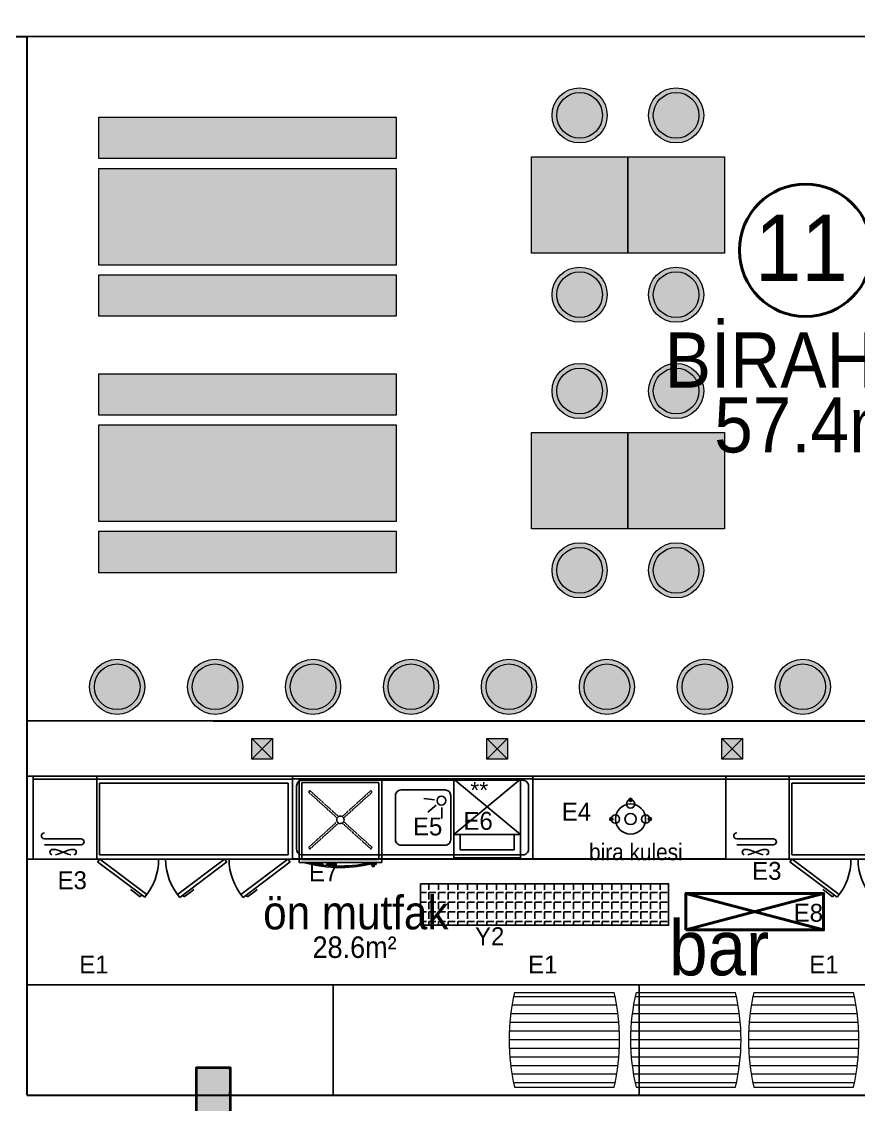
# Model space of a CAD drawing. Header units: millimetres. Extents: x -2729 to 15248, y -12439 to 5292.
# Drawn here: x 5676 to 6283, y -10263 to -9478 of the extents above; entities that cross this region are included whole.
import ezdxf

# ---------------------------------------------------------------- set-up
doc = ezdxf.new("R2010")
doc.units = ezdxf.units.MM
doc.linetypes.add('DASHED', pattern=[0.75, 0.5, -0.25])
for name, color, linetype, lineweight in [('antet_Ном_пера__60', 7, 'Continuous', 35), ('DUVAR', 7, 'Continuous', 30), ('gzm', 250, 'Continuous', 20), ('INTERIOR_WALLS_Ном_пера__60', 7, 'Continuous', 35), ('kolon_Ном_пера__60', 7, 'Continuous', 35), ('tarama', 251, 'Continuous', 20)]:
    doc.layers.add(name, color=color, linetype=linetype, lineweight=lineweight)
doc.layers.add('S2000-002 Çizgi', color=7, linetype='Continuous')
doc.layers.add('tefris', color=39, linetype='Continuous')
doc.styles.get("Standard").update_dxf_attribs({"font": 'arial.ttf'})
doc.styles.add('TAKSİM', font='GOTHIC.TTF', dxfattribs={"height": 20})
doc.styles.add('Мой Ариал', font='arial.ttf', dxfattribs={"width": 0.9})

# ---------------------------------------------------------------- blocks, each defined once
blk = doc.blocks.new('A$C13F55E64')
at = {"layer": 'gzm'}
h = blk.add_hatch(color=7, dxfattribs=at)
h.dxf.hatch_style = 1
h.set_gradient(color1=(255, 255, 255), rotation=60, one_color=1, tint=1, name='CYLINDER')
h.paths.add_polyline_path([(-29.53, 19.29), (-14.53, 19.29), (-14.53, 4.29), (-29.53, 4.29)])
for p, q in [((-14.53, 4.29), (-29.53, 19.29)), ((-29.53, 4.29), (-14.53, 19.29))]:
    blk.add_line(p, q, dxfattribs=at)
blk.add_lwpolyline([(-29.53, 19.29), (-14.53, 19.29), (-14.53, 4.29), (-29.53, 4.29)], close=True, dxfattribs=at)
blk = doc.blocks.new('A$C28BD6210')
for centre, radius in [((15.12, 21.9), 3.03), ((15.12, 24.93), 1.14), ((15.12, 10.95), 10.95), ((1.14, 10.95), 1.14), ((4.17, 10.95), 3.03), ((15.12, 10.95), 4.03), ((26.07, 10.95), 3.03), ((29.1, 10.95), 1.14)]:
    blk.add_circle(centre, radius)
blk = doc.blocks.new('A$C34EC4B2C')
at = {"layer": 'S2000-002 Çizgi'}
for p, q in [((80.83, 87.67), (46.6, 62.05)), ((77.59, 87.3), (71.93, 83.07)), ((78.58, 85.98), (77.59, 87.3)), ((82.37, 85.61), (80.83, 87.67)), ((104.65, 85.77), (106.2, 87.82)), ((106.2, 87.82), (140.31, 62.05)), ((108.44, 86.12), (109.44, 87.44)), ((109.44, 87.44), (115.07, 83.18)), ((150.63, 85.77), (152.18, 87.82)), ((152.18, 87.82), (186.29, 62.05)), ((154.42, 86.12), (155.42, 87.44)), ((155.42, 87.44), (161.05, 83.18)), ((48.14, 60), (82.37, 85.61)), ((71.93, 83.07), (70.49, 81.99)), ((138.76, 60), (104.65, 85.77)), ((115.07, 83.18), (116.52, 82.09)), ((184.74, 60), (150.63, 85.77)), ((161.05, 83.18), (162.5, 82.09)), ((0, 0), (0, 60)), ((0, 60), (188, 60)), ((12, 54.97), (12.17, 55.71)), ((12.17, 54.24), (12, 54.97)), ((12.17, 55.71), (12.66, 56.35)), ((12.66, 56.35), (13.47, 56.8)), ((16.07, 56.8), (17.78, 56.35)), ((17.78, 56.35), (19.64, 55.71)), ((19.64, 55.71), (21.59, 54.97)), ((21.59, 54.97), (19.64, 54.24)), ((23.54, 55.71), (21.59, 54.97)), ((21.59, 54.97), (23.54, 54.24)), ((25.4, 56.35), (23.54, 55.71)), ((27.1, 56.8), (25.4, 56.35)), ((30.52, 56.35), (29.7, 56.8)), ((31.01, 55.71), (30.52, 56.35)), ((31.17, 54.97), (31.01, 55.71)), ((31.01, 54.24), (31.17, 54.97)), ((46.11, 60), (46.11, 0)), ((46.6, 62.05), (48.14, 60)), ((48, 5), (48, 57)), ((48, 57), (185, 57)), ((140.31, 62.05), (138.76, 60)), ((186.29, 62.05), (184.74, 60)), ((185, 57), (185, 5)), ((188, 2), (188, 60)), ((188, 60), (188, 0)), ((8, 49.66), (34.67, 49.66)), ((12.66, 53.6), (12.17, 54.24)), ((13.47, 53.14), (12.66, 53.6)), ((14.62, 52.97), (13.47, 53.14)), ((16.07, 53.14), (14.62, 52.97)), ((17.78, 53.6), (16.07, 53.14)), ((19.64, 54.24), (17.78, 53.6)), ((23.54, 54.24), (25.4, 53.6)), ((25.4, 53.6), (27.1, 53.14)), ((27.1, 53.14), (28.56, 52.97)), ((28.56, 52.97), (29.7, 53.14)), ((29.7, 53.14), (30.52, 53.6)), ((30.52, 53.6), (31.01, 54.24)), ((34.67, 45.32), (8, 45.32)), ((188, 2), (0, 2)), ((185, 5), (48, 5)), ((188, 0), (0, 0))]:
    blk.add_line(p, q, dxfattribs=at)
for centre, radius, start, end in [((48.14, 60), 42.75, 0, 40.24497), ((138.76, 60), 42.75, 139.49079, 180), ((184.74, 60), 42.75, 139.49079, 180), ((34.67, 47.49), 2.17, 270, 90), ((8, 43.15), 2.17, 90, 270)]:
    blk.add_arc(centre, radius, start, end, dxfattribs=at)
blk = doc.blocks.new('A$C3C3A6592')
at = {"layer": 'S2000-002 Çizgi'}
for points in [[(0, 57), (48.31, 16.91)], [(0, 16.91), (48.31, 57)], [(0, 16.91), (48.31, 16.91)]]:
    blk.add_lwpolyline(points, dxfattribs=at)
for points in [[(0, 0), (48.31, 0), (48.31, 57), (0, 57)], [(4.59, 5.64), (43.71, 5.64), (43.71, 16.91), (4.59, 16.91)]]:
    blk.add_lwpolyline(points, close=True, dxfattribs=at)
blk.add_text('**', height=12, dxfattribs=at).set_placement((11.89, 43.01))
blk = doc.blocks.new('A$C723D60DA')
at = {"layer": 'S2000-002 Çizgi'}
for points in [[(0, 3.66), (60, 3.66), (60, 63.66), (0, 63.66)], [(53.17, 2.2), (54.63, 2.2), (54.63, 0.75), (53.17, 0.75)]]:
    blk.add_lwpolyline(points, close=True, dxfattribs=at)
at = {"layer": 'S2000-002 Çizgi', "linetype": 'DASHED', "ltscale": 0.5}
blk.add_lwpolyline([(2, 5.66), (58, 5.66), (58, 61.66), (2, 61.66)], close=True, dxfattribs=at)
for points in [[(6.84, 54.65), (7.88, 55.69)], [(7.88, 55.69), (28.7, 36.87)], [(31.37, 36.94), (52.12, 55.69)], [(52.12, 55.69), (53.16, 54.65)], [(6.84, 54.65), (27.66, 35.82)], [(32.41, 35.9), (53.16, 54.65)], [(27.59, 33.16), (6.84, 14.41)], [(28.63, 32.11), (7.88, 13.37)], [(31.3, 32.19), (52.12, 13.37)], [(32.34, 33.23), (53.16, 14.41)], [(7.88, 13.37), (6.84, 14.41)], [(52.12, 13.37), (53.16, 14.41)]]:
    blk.add_lwpolyline(points, dxfattribs=at)
at = {"layer": 'S2000-002 Çizgi'}
for points in [[(52.21, 3.18), (52.21, 3.66), (55.85, 3.66)], [(55.85, 3.31), (55.85, 2.2), (52.21, 2.2)]]:
    blk.add_lwpolyline(points, dxfattribs=at)
at = {"layer": 'S2000-002 Çizgi', "linetype": 'DASHED', "ltscale": 0.5}
blk.add_circle((30, 34.53), 2.67, dxfattribs=at)
at = {"layer": 'S2000-002 Çizgi'}
for centre, radius, start, end in [((29.9, 100.61), 100.61, 254.49408, 285.50592), ((29.9, 109.49), 108.49, 257.28187, 282.71813)]:
    blk.add_arc(centre, radius, start, end, dxfattribs=at)

msp = doc.modelspace()

# ---------------------------------------------------------------- hatches: boundary and pattern name
h = msp.add_hatch(color=7)
edge = h.paths.add_edge_path()
edge.add_line((4564.714, -9991.174), (4564.714, -10036.575))
edge.add_arc((4572.013, -10036.575), 7.299, 180, 270)
edge.add_line((4572.013, -10043.875), (4597.415, -10043.875))
edge.add_arc((4597.415, -10036.575), 7.299, 270, 360)
edge.add_line((4604.714, -10036.575), (4604.714, -9991.174))
edge.add_arc((4597.415, -9991.174), 7.299, 0, 90)
edge.add_line((4597.415, -9983.875), (4572.013, -9983.875))
edge.add_arc((4572.013, -9991.174), 7.299, 90, 180)
edge = h.paths.add_edge_path()
edge.add_line((4219.707, -9819.348), (4219.707, -9864.749))
edge.add_arc((4227.007, -9864.749), 7.299, 180, 270)
edge.add_line((4227.007, -9872.049), (4252.408, -9872.049))
edge.add_arc((4252.408, -9864.749), 7.299, 270, 360)
edge.add_line((4259.707, -9864.749), (4259.707, -9819.348))
edge.add_arc((4252.408, -9819.348), 7.299, 0, 90)
edge.add_line((4252.408, -9812.049), (4227.007, -9812.049))
edge.add_arc((4227.007, -9819.348), 7.299, 90, 180)
edge = h.paths.add_edge_path()
edge.add_line((4966.713, -10127.122), (4966.713, -10172.524))
edge.add_arc((4974.012, -10172.524), 7.299, 180, 270)
edge.add_line((4974.012, -10179.823), (4999.414, -10179.823))
edge.add_arc((4999.414, -10172.524), 7.299, 270, 360)
edge.add_line((5006.713, -10172.524), (5006.713, -10127.122))
edge.add_arc((4999.414, -10127.122), 7.299, 0, 90)
edge.add_line((4999.414, -10119.823), (4974.012, -10119.823))
edge.add_arc((4974.012, -10127.122), 7.299, 90, 180)
edge = h.paths.add_edge_path()
edge.add_line((5362.713, -10202.122), (5362.713, -10247.524))
edge.add_arc((5370.012, -10247.524), 7.299, 180, 270)
edge.add_line((5370.012, -10254.823), (5395.413, -10254.823))
edge.add_arc((5395.413, -10247.524), 7.299, 270, 360)
edge.add_line((5402.713, -10247.524), (5402.713, -10202.122))
edge.add_arc((5395.413, -10202.122), 7.299, 0, 90)
edge.add_line((5395.413, -10194.823), (5370.012, -10194.823))
edge.add_arc((5370.012, -10202.122), 7.299, 90, 180)
h.paths.add_polyline_path([(5802.715, -10336.866), (5827.714, -10336.866), (5827.714, -10236.867), (5802.715, -10236.867)])
h.paths.add_polyline_path([(5802.715, -10336.866), (5802.715, -10236.867)])
h.paths.add_polyline_path([(8647.798, -8746.869), (8647.798, -8686.869), (8587.798, -8686.869), (8587.798, -8746.869)])
h.paths.add_polyline_path([(9177.136, -8893.807), (9205.304, -8840.83), (9152.327, -8812.662), (9124.159, -8865.639)])
h.paths.add_polyline_path([(9691.026, -9511.322), (9747.203, -9490.249), (9726.13, -9434.072), (9669.953, -9455.145)])
h.paths.add_polyline_path([(9752.796, -10086.867), (9812.796, -10086.867), (9812.796, -10026.867), (9752.796, -10026.867)])
h.paths.add_polyline_path([(9752.796, -10686.866), (9812.796, -10686.866), (9812.796, -10626.866), (9752.796, -10626.866)])
h = msp.add_hatch()
h.set_pattern_fill('ANGLE', color=256, angle=270)
h.set_pattern_definition([(270, (516.312, -7804.7725), (6.985, 1e-14), [5.08, -1.905]), (360, (516.312, -7804.7725), (-1e-14, 6.985), [5.08, -1.905])])
h.paths.add_polyline_path([(6145.457, -10133.455), (6145.457, -10103.455), (5965.457, -10103.455), (5965.457, -10133.455)])
at = {"layer": 'gzm'}
h = msp.add_hatch(color=250, dxfattribs=at)
h.dxf.hatch_style = 1
h.set_gradient(color1=(18, 18, 17), rotation=60, one_color=1, tint=1, name='CYLINDER')
edge = h.paths.add_edge_path(flags=17)
edge.add_arc((6080.884, -9546.419), 16.566, 0, 360)
edge = h.paths.add_edge_path()
edge.add_arc((6080.884, -9546.419), 20, 0, 360)
h = msp.add_hatch(color=250, dxfattribs=at)
h.dxf.hatch_style = 1
h.set_gradient(color1=(18, 18, 17), rotation=60, one_color=1, tint=1, name='CYLINDER')
edge = h.paths.add_edge_path(flags=17)
edge.add_arc((6150.884, -9546.419), 16.566, 0, 360)
edge = h.paths.add_edge_path()
edge.add_arc((6150.884, -9546.419), 20, 0, 360)
h = msp.add_hatch(color=250, dxfattribs=at)
h.dxf.hatch_style = 1
h.set_gradient(color1=(18, 18, 17), color2=(102, 102, 96), one_color=1, tint=0.39, name='SPHERICAL')
edge = h.paths.add_edge_path()
edge.add_arc((6080.884, -9546.419), 16.566, 0, 360)
h = msp.add_hatch(color=250, dxfattribs=at)
h.dxf.hatch_style = 1
h.set_gradient(color1=(18, 18, 17), color2=(102, 102, 96), one_color=1, tint=0.39, name='SPHERICAL')
edge = h.paths.add_edge_path()
edge.add_arc((6150.884, -9546.419), 16.566, 0, 360)
h = msp.add_hatch(color=250, dxfattribs=at)
h.dxf.hatch_style = 1
h.set_gradient(color1=(18, 18, 17), rotation=60, one_color=1, tint=1, name='CYLINDER')
edge = h.paths.add_edge_path(flags=17)
edge.add_arc((6080.884, -9676.419), 16.566, 0, 360)
edge = h.paths.add_edge_path()
edge.add_arc((6080.884, -9676.419), 20, 0, 360)
h = msp.add_hatch(color=250, dxfattribs=at)
h.dxf.hatch_style = 1
h.set_gradient(color1=(18, 18, 17), color2=(102, 102, 96), one_color=1, tint=0.39, name='SPHERICAL')
edge = h.paths.add_edge_path()
edge.add_arc((6080.884, -9676.419), 16.566, 0, 360)
h = msp.add_hatch(color=250, dxfattribs=at)
h.dxf.hatch_style = 1
h.set_gradient(color1=(18, 18, 17), rotation=60, one_color=1, tint=1, name='CYLINDER')
edge = h.paths.add_edge_path(flags=17)
edge.add_arc((6150.884, -9676.419), 16.566, 0, 360)
edge = h.paths.add_edge_path()
edge.add_arc((6150.884, -9676.419), 20, 0, 360)
h = msp.add_hatch(color=250, dxfattribs=at)
h.dxf.hatch_style = 1
h.set_gradient(color1=(18, 18, 17), color2=(102, 102, 96), one_color=1, tint=0.39, name='SPHERICAL')
edge = h.paths.add_edge_path()
edge.add_arc((6150.884, -9676.419), 16.566, 0, 360)
h = msp.add_hatch(color=250, dxfattribs=at)
h.dxf.hatch_style = 1
h.set_gradient(color1=(18, 18, 17), rotation=60, one_color=1, tint=1, name='CYLINDER')
edge = h.paths.add_edge_path(flags=17)
edge.add_arc((6080.884, -9746.219), 16.566, 0, 360)
edge = h.paths.add_edge_path()
edge.add_arc((6080.884, -9746.219), 20, 0, 360)
h = msp.add_hatch(color=250, dxfattribs=at)
h.dxf.hatch_style = 1
h.set_gradient(color1=(18, 18, 17), color2=(102, 102, 96), one_color=1, tint=0.39, name='SPHERICAL')
edge = h.paths.add_edge_path()
edge.add_arc((6080.884, -9746.219), 16.566, 0, 360)
h = msp.add_hatch(color=250, dxfattribs=at)
h.dxf.hatch_style = 1
h.set_gradient(color1=(18, 18, 17), rotation=60, one_color=1, tint=1, name='CYLINDER')
edge = h.paths.add_edge_path(flags=17)
edge.add_arc((6150.884, -9746.219), 16.566, 0, 360)
edge = h.paths.add_edge_path()
edge.add_arc((6150.884, -9746.219), 20, 0, 360)
h = msp.add_hatch(color=250, dxfattribs=at)
h.dxf.hatch_style = 1
h.set_gradient(color1=(18, 18, 17), color2=(102, 102, 96), one_color=1, tint=0.39, name='SPHERICAL')
edge = h.paths.add_edge_path()
edge.add_arc((6150.884, -9746.219), 16.566, 0, 360)
h = msp.add_hatch(color=250, dxfattribs=at)
h.dxf.hatch_style = 1
h.set_gradient(color1=(18, 18, 17), rotation=60, one_color=1, tint=1, name='CYLINDER')
edge = h.paths.add_edge_path(flags=17)
edge.add_arc((6080.884, -9876.219), 16.566, 0, 360)
edge = h.paths.add_edge_path()
edge.add_arc((6080.884, -9876.219), 20, 0, 360)
h = msp.add_hatch(color=250, dxfattribs=at)
h.dxf.hatch_style = 1
h.set_gradient(color1=(18, 18, 17), rotation=60, one_color=1, tint=1, name='CYLINDER')
edge = h.paths.add_edge_path(flags=17)
edge.add_arc((6150.884, -9876.219), 16.566, 0, 360)
edge = h.paths.add_edge_path()
edge.add_arc((6150.884, -9876.219), 20, 0, 360)
h = msp.add_hatch(color=250, dxfattribs=at)
h.dxf.hatch_style = 1
h.set_gradient(color1=(18, 18, 17), color2=(102, 102, 96), one_color=1, tint=0.39, name='SPHERICAL')
edge = h.paths.add_edge_path()
edge.add_arc((6080.884, -9876.219), 16.566, 0, 360)
h = msp.add_hatch(color=250, dxfattribs=at)
h.dxf.hatch_style = 1
h.set_gradient(color1=(18, 18, 17), color2=(102, 102, 96), one_color=1, tint=0.39, name='SPHERICAL')
edge = h.paths.add_edge_path()
edge.add_arc((6150.884, -9876.219), 16.566, 0, 360)
h = msp.add_hatch(color=250, dxfattribs=at)
h.dxf.hatch_style = 1
h.set_gradient(color1=(18, 18, 17), rotation=60, one_color=1, tint=1, name='CYLINDER')
edge = h.paths.add_edge_path(flags=17)
edge.add_arc((5745.388, -9960.645), 16.566, 0, 360)
edge = h.paths.add_edge_path()
edge.add_arc((5745.388, -9960.645), 20, 0, 360)
h = msp.add_hatch(color=250, dxfattribs=at)
h.dxf.hatch_style = 1
h.set_gradient(color1=(18, 18, 17), color2=(102, 102, 96), one_color=1, tint=0.39, name='SPHERICAL')
edge = h.paths.add_edge_path()
edge.add_arc((5745.388, -9960.645), 16.566, 0, 360)
h = msp.add_hatch(color=250, dxfattribs=at)
h.dxf.hatch_style = 1
h.set_gradient(color1=(18, 18, 17), rotation=60, one_color=1, tint=1, name='CYLINDER')
edge = h.paths.add_edge_path(flags=17)
edge.add_arc((5816.445, -9960.645), 16.566, 0, 360)
edge = h.paths.add_edge_path()
edge.add_arc((5816.445, -9960.645), 20, 0, 360)
h = msp.add_hatch(color=250, dxfattribs=at)
h.dxf.hatch_style = 1
h.set_gradient(color1=(18, 18, 17), color2=(102, 102, 96), one_color=1, tint=0.39, name='SPHERICAL')
edge = h.paths.add_edge_path()
edge.add_arc((5816.445, -9960.645), 16.566, 0, 360)
h = msp.add_hatch(color=250, dxfattribs=at)
h.dxf.hatch_style = 1
h.set_gradient(color1=(18, 18, 17), rotation=60, one_color=1, tint=1, name='CYLINDER')
edge = h.paths.add_edge_path(flags=17)
edge.add_arc((5887.503, -9960.645), 16.566, 0, 360)
edge = h.paths.add_edge_path()
edge.add_arc((5887.503, -9960.645), 20, 0, 360)
h = msp.add_hatch(color=250, dxfattribs=at)
h.dxf.hatch_style = 1
h.set_gradient(color1=(18, 18, 17), color2=(102, 102, 96), one_color=1, tint=0.39, name='SPHERICAL')
edge = h.paths.add_edge_path()
edge.add_arc((5887.503, -9960.645), 16.566, 0, 360)
h = msp.add_hatch(color=250, dxfattribs=at)
h.dxf.hatch_style = 1
h.set_gradient(color1=(18, 18, 17), rotation=60, one_color=1, tint=1, name='CYLINDER')
edge = h.paths.add_edge_path(flags=17)
edge.add_arc((5958.561, -9960.645), 16.566, 0, 360)
edge = h.paths.add_edge_path()
edge.add_arc((5958.561, -9960.645), 20, 0, 360)
h = msp.add_hatch(color=250, dxfattribs=at)
h.dxf.hatch_style = 1
h.set_gradient(color1=(18, 18, 17), color2=(102, 102, 96), one_color=1, tint=0.39, name='SPHERICAL')
edge = h.paths.add_edge_path()
edge.add_arc((5958.561, -9960.645), 16.566, 0, 360)
h = msp.add_hatch(color=250, dxfattribs=at)
h.dxf.hatch_style = 1
h.set_gradient(color1=(18, 18, 17), rotation=60, one_color=1, tint=1, name='CYLINDER')
edge = h.paths.add_edge_path(flags=17)
edge.add_arc((6029.618, -9960.645), 16.566, 0, 360)
edge = h.paths.add_edge_path()
edge.add_arc((6029.618, -9960.645), 20, 0, 360)
h = msp.add_hatch(color=250, dxfattribs=at)
h.dxf.hatch_style = 1
h.set_gradient(color1=(18, 18, 17), color2=(102, 102, 96), one_color=1, tint=0.39, name='SPHERICAL')
edge = h.paths.add_edge_path()
edge.add_arc((6029.618, -9960.645), 16.566, 0, 360)
h = msp.add_hatch(color=250, dxfattribs=at)
h.dxf.hatch_style = 1
h.set_gradient(color1=(18, 18, 17), rotation=60, one_color=1, tint=1, name='CYLINDER')
edge = h.paths.add_edge_path(flags=17)
edge.add_arc((6100.676, -9960.645), 16.566, 0, 360)
edge = h.paths.add_edge_path()
edge.add_arc((6100.676, -9960.645), 20, 0, 360)
h = msp.add_hatch(color=250, dxfattribs=at)
h.dxf.hatch_style = 1
h.set_gradient(color1=(18, 18, 17), color2=(102, 102, 96), one_color=1, tint=0.39, name='SPHERICAL')
edge = h.paths.add_edge_path()
edge.add_arc((6100.676, -9960.645), 16.566, 0, 360)
h = msp.add_hatch(color=250, dxfattribs=at)
h.dxf.hatch_style = 1
h.set_gradient(color1=(18, 18, 17), rotation=60, one_color=1, tint=1, name='CYLINDER')
edge = h.paths.add_edge_path(flags=17)
edge.add_arc((6171.734, -9960.645), 16.566, 0, 360)
edge = h.paths.add_edge_path()
edge.add_arc((6171.734, -9960.645), 20, 0, 360)
h = msp.add_hatch(color=250, dxfattribs=at)
h.dxf.hatch_style = 1
h.set_gradient(color1=(18, 18, 17), color2=(102, 102, 96), one_color=1, tint=0.39, name='SPHERICAL')
edge = h.paths.add_edge_path()
edge.add_arc((6171.734, -9960.645), 16.566, 0, 360)
h = msp.add_hatch(color=250, dxfattribs=at)
h.dxf.hatch_style = 1
h.set_gradient(color1=(18, 18, 17), rotation=60, one_color=1, tint=1, name='CYLINDER')
edge = h.paths.add_edge_path(flags=17)
edge.add_arc((6242.791, -9960.645), 16.566, 0, 360)
edge = h.paths.add_edge_path()
edge.add_arc((6242.791, -9960.645), 20, 0, 360)
h = msp.add_hatch(color=250, dxfattribs=at)
h.dxf.hatch_style = 1
h.set_gradient(color1=(18, 18, 17), color2=(102, 102, 96), one_color=1, tint=0.39, name='SPHERICAL')
edge = h.paths.add_edge_path()
edge.add_arc((6242.791, -9960.645), 16.566, 0, 360)
at = {"layer": 'INTERIOR_WALLS_Ном_пера__60', "linetype": 'Continuous'}
h = msp.add_hatch(dxfattribs=at)
h.set_pattern_fill('КИРПИЧ_ОБЫКНОВЕННЫЙ_0002', color=256, scale=0.1, style=0, pattern_type=2)
h.set_pattern_definition([(45, (-3877.731, 44993), (-9.1923748, 9.1923748), [])])
h.paths.add_polyline_path([(5826.994, -10228.718), (5826.994, -10273.717), (5827.081, -10273.717), (5827.081, -10228.718)], flags=0)
at = {"layer": 'tefris'}
h = msp.add_hatch(color=33, dxfattribs=at)
h.set_gradient(color1=(172, 159, 128), one_color=1, tint=1, name='CYLINDER')
h.paths.add_polyline_path([(5947.74, -9577.79), (5732.119, -9577.79), (5732.119, -9547.79), (5947.74, -9547.79)])
h.paths.add_polyline_path([(5947.74, -9654.9), (5732.119, -9654.9), (5732.119, -9584.9), (5947.74, -9584.9)])
h.paths.add_polyline_path([(5947.74, -9692.01), (5732.119, -9692.01), (5732.119, -9662.01), (5947.74, -9662.01)])
h = msp.add_hatch(color=33, dxfattribs=at)
h.set_gradient(color1=(172, 159, 128), one_color=1, tint=1, name='SPHERICAL')
h.paths.add_polyline_path([(6045.884, -9646.419), (6045.884, -9576.419), (6115.884, -9576.419), (6115.884, -9646.419)])
h = msp.add_hatch(color=33, dxfattribs=at)
h.set_gradient(color1=(172, 159, 128), one_color=1, tint=1, name='SPHERICAL')
h.paths.add_polyline_path([(6115.884, -9646.419), (6115.884, -9576.419), (6185.884, -9576.419), (6185.884, -9646.419)])
h = msp.add_hatch(color=33, dxfattribs=at)
h.set_gradient(color1=(172, 159, 128), one_color=1, tint=1, name='CYLINDER')
h.paths.add_polyline_path([(5947.74, -9763.703), (5732.119, -9763.703), (5732.119, -9733.703), (5947.74, -9733.703)])
h.paths.add_polyline_path([(5947.74, -9840.813), (5732.119, -9840.813), (5732.119, -9770.813), (5947.74, -9770.813)])
h.paths.add_polyline_path([(5947.74, -9877.923), (5732.119, -9877.923), (5732.119, -9847.923), (5947.74, -9847.923)])
h = msp.add_hatch(color=33, dxfattribs=at)
h.set_gradient(color1=(172, 159, 128), one_color=1, tint=1, name='SPHERICAL')
h.paths.add_polyline_path([(6045.884, -9846.219), (6045.884, -9776.219), (6115.884, -9776.219), (6115.884, -9846.219)])
h = msp.add_hatch(color=33, dxfattribs=at)
h.set_gradient(color1=(172, 159, 128), one_color=1, tint=1, name='SPHERICAL')
h.paths.add_polyline_path([(6115.884, -9846.219), (6115.884, -9776.219), (6185.884, -9776.219), (6185.884, -9846.219)])

# ---------------------------------------------------------------- linework, layer by layer
msp.add_line((6833.402, -9489.324), (5680.093, -9489.324))
at = {"color": 4, "lineweight": 40, "ltscale": 0.005}
for p, q in [((6257.824, -10136.915), (6158.028, -10110.383)), ((6158.028, -10136.915), (6257.824, -10110.383))]:
    msp.add_line(p, q, dxfattribs=at)
for points in [[(6702.855, -10025.553), (5680.15, -10025.553), (5680.15, -9985.21), (6702.856, -9985.21)], [(5815.148, -9985.532), (6702.856, -9985.532)], [(5815.148, -9985.532), (6702.856, -9985.532)]]:
    msp.add_lwpolyline(points)
for points in [[(5680.15, -10025.553), (6702.856, -10025.553), (6702.856, -10085.611), (5680.15, -10085.611)], [(5872.551, -10085.553), (5680.15, -10085.553), (5680.15, -10025.553), (5872.551, -10025.553)], [(6046.856, -10025.553), (6186.856, -10025.553), (6186.856, -10085.446), (6046.856, -10085.446)], [(6046.856, -10025.553), (6186.856, -10025.553), (6186.856, -10027.553), (6046.856, -10027.553)], [(6046.856, -10025.553), (6186.856, -10025.553), (6186.856, -10085.446), (6046.856, -10085.446)], [(6046.856, -10025.553), (6186.856, -10025.553), (6186.856, -10027.553), (6046.856, -10027.553)], [(5965.457, -10103.455), (5965.457, -10133.455), (6145.457, -10133.455), (6145.457, -10103.455)], [(5680.065, -10256.661), (5902.065, -10256.661), (5902.065, -10176.661), (5680.065, -10176.661)], [(5902.065, -10256.661), (6124.065, -10256.661), (6124.065, -10176.661), (5902.065, -10176.661)], [(6124.065, -10256.661), (6346.065, -10256.661), (6346.065, -10176.661), (6124.065, -10176.661)]]:
    msp.add_lwpolyline(points, close=True)
msp.add_lwpolyline([(6158.028, -10136.915), (6158.028, -10110.383), (6257.824, -10110.383), (6257.824, -10136.915)], close=True, dxfattribs=at)
at = {"color": 1, "lineweight": 40, "ltscale": 0.005}
msp.add_circle((6244.778, -9644.248), 48, dxfattribs=at)
at = {"layer": 'DUVAR', "linetype": 'Continuous'}
for p, q in [((5672.093, -9489.324), (5680.093, -9489.324)), ((5680.065, -10256.661), (6833.402, -10256.661))]:
    msp.add_line(p, q, dxfattribs=at)
msp.add_lwpolyline([(5680.093, -10256.661), (5680.093, -9489.324)], dxfattribs=at)
at = {"layer": 'gzm', "color": 251}
for p, q in [((6033.672, -10182.181), (6105.857, -10182.181)), ((6121.804, -10182.181), (6193.989, -10182.181)), ((6207.31, -10182.181), (6279.494, -10182.181)), ((6033.672, -10250.95), (6105.857, -10250.95)), ((6121.804, -10250.95), (6193.989, -10250.95)), ((6207.31, -10250.95), (6279.494, -10250.95))]:
    msp.add_line(p, q, dxfattribs=at)
at = {"layer": 'gzm'}
for points in [[(5947.74, -9577.79), (5732.119, -9577.79), (5732.119, -9547.79), (5947.74, -9547.79)], [(5947.74, -9654.9), (5732.119, -9654.9), (5732.119, -9584.9), (5947.74, -9584.9)], [(5947.74, -9692.01), (5732.119, -9692.01), (5732.119, -9662.01), (5947.74, -9662.01)], [(5947.74, -9763.703), (5732.119, -9763.703), (5732.119, -9733.703), (5947.74, -9733.703)], [(5947.74, -9840.813), (5732.119, -9840.813), (5732.119, -9770.813), (5947.74, -9770.813)], [(5947.74, -9877.923), (5732.119, -9877.923), (5732.119, -9847.923), (5947.74, -9847.923)]]:
    msp.add_lwpolyline(points, close=True, dxfattribs=at)
at = {"layer": 'gzm', "color": 251}
for points in [[(6045.884, -9646.419), (6045.884, -9576.419), (6115.884, -9576.419), (6115.884, -9646.419)], [(6115.884, -9646.419), (6115.884, -9576.419), (6185.884, -9576.419), (6185.884, -9646.419)], [(6045.884, -9846.219), (6045.884, -9776.219), (6115.884, -9776.219), (6115.884, -9846.219)], [(6115.884, -9846.219), (6115.884, -9776.219), (6185.884, -9776.219), (6185.884, -9846.219)]]:
    msp.add_lwpolyline(points, close=True, dxfattribs=at)
for centre, radius in [((6080.884, -9546.419), 20), ((6150.884, -9546.419), 20), ((6080.884, -9546.419), 16.566), ((6150.884, -9546.419), 16.566), ((6080.884, -9676.419), 20), ((6080.884, -9676.419), 16.566), ((6150.884, -9676.419), 20), ((6150.884, -9676.419), 16.566), ((6080.884, -9746.219), 20), ((6080.884, -9746.219), 16.566), ((6150.884, -9746.219), 20), ((6150.884, -9746.219), 16.566), ((6080.884, -9876.219), 20), ((6150.884, -9876.219), 20), ((6080.884, -9876.219), 16.566), ((6150.884, -9876.219), 16.566), ((5745.388, -9960.645), 20), ((5745.388, -9960.645), 16.566), ((5816.445, -9960.645), 20), ((5816.445, -9960.645), 16.566), ((5887.503, -9960.645), 20), ((5887.503, -9960.645), 16.566), ((5958.561, -9960.645), 20), ((5958.561, -9960.645), 16.566), ((6029.618, -9960.645), 20), ((6029.618, -9960.645), 16.566), ((6100.676, -9960.645), 20), ((6100.676, -9960.645), 16.566), ((6171.734, -9960.645), 20), ((6171.734, -9960.645), 16.566), ((6242.791, -9960.645), 20), ((6242.791, -9960.645), 16.566)]:
    msp.add_circle(centre, radius, dxfattribs=at)
for centre, start, end in [((6179.899, -10216.566), 166.76756, 193.23244), ((5959.63, -10216.566), 346.76756, 13.23244), ((6268.031, -10216.566), 166.76756, 193.23244), ((6047.762, -10216.566), 346.76756, 13.23244), ((6353.536, -10216.566), 166.76756, 193.23244), ((6133.268, -10216.566), 346.76756, 13.23244)]:
    msp.add_arc(centre, 150.215, start, end, dxfattribs=at)
at = {"layer": 'kolon_Ном_пера__60', "linetype": 'Continuous', "flags": 128}
msp.add_lwpolyline([(5802.715, -10336.866), (5827.714, -10336.866), (5827.714, -10236.867), (5802.715, -10236.867)], close=True, dxfattribs=at)
at = {"layer": 'S2000-002 Çizgi'}
for p, q in [((5975.687, -10042.684), (5967.876, -10041.571)), ((5976.918, -10046.493), (5970.82, -10051.501)), ((5980.826, -10048.156), (5980.826, -10056.046))]:
    msp.add_line(p, q, dxfattribs=at)
for points in [[(6046.856, -10085.446), (5872.551, -10085.446), (5872.551, -10025.446), (6046.856, -10025.446)], [(6046.856, -10027.446), (5872.551, -10027.446), (5872.551, -10025.446), (6046.856, -10025.446)]]:
    msp.add_lwpolyline(points, close=True, dxfattribs=at)
for points in [[(6039.856, -10082.446), (5879.551, -10082.446, -0.4142136), (5875.551, -10078.446), (5875.551, -10032.446, -0.4142136), (5879.551, -10028.446), (6039.856, -10028.446, -0.4142136), (6043.856, -10032.446), (6043.856, -10078.446, -0.4142136)], [(5983.345, -10075.446), (5951.345, -10075.446, -0.4142136), (5947.345, -10071.446), (5947.345, -10039.446, -0.4142136), (5951.345, -10035.446), (5983.345, -10035.446, -0.4142136), (5987.345, -10039.446), (5987.345, -10071.446, -0.4142136)]]:
    msp.add_lwpolyline(points, format="xyb", close=True, dxfattribs=at)
msp.add_circle((5980.631, -10043.19), 3.188, dxfattribs=at)
at = {"layer": 'tarama'}
for p, q in [((6106.559, -10185.316), (6032.97, -10185.316)), ((6194.69, -10185.316), (6121.102, -10185.316)), ((6280.196, -10185.316), (6206.608, -10185.316)), ((6107.75, -10191.566), (6031.779, -10191.566)), ((6195.882, -10191.566), (6119.911, -10191.566)), ((6281.388, -10191.566), (6205.416, -10191.566)), ((6108.67, -10197.816), (6030.859, -10197.816)), ((6196.802, -10197.816), (6118.99, -10197.816)), ((6282.308, -10197.816), (6204.496, -10197.816)), ((6109.715, -10210.316), (6029.814, -10210.316)), ((6109.324, -10204.066), (6030.205, -10204.066)), ((6197.847, -10210.316), (6117.946, -10210.316)), ((6197.456, -10204.066), (6118.337, -10204.066)), ((6283.352, -10210.316), (6203.451, -10210.316)), ((6282.962, -10204.066), (6203.842, -10204.066)), ((6109.845, -10216.566), (6029.684, -10216.566)), ((6197.977, -10216.566), (6117.816, -10216.566)), ((6283.483, -10216.566), (6203.321, -10216.566)), ((6109.715, -10222.816), (6029.814, -10222.816)), ((6197.847, -10222.816), (6117.946, -10222.816)), ((6283.352, -10222.816), (6203.451, -10222.816)), ((6109.324, -10229.066), (6030.205, -10229.066)), ((6197.456, -10229.066), (6118.337, -10229.066)), ((6282.962, -10229.066), (6203.842, -10229.066)), ((6108.67, -10235.316), (6030.859, -10235.316)), ((6107.75, -10241.566), (6031.779, -10241.566)), ((6196.802, -10235.316), (6118.99, -10235.316)), ((6195.882, -10241.566), (6119.911, -10241.566)), ((6282.308, -10235.316), (6204.496, -10235.316)), ((6281.388, -10241.566), (6205.416, -10241.566)), ((6106.559, -10247.816), (6032.97, -10247.816)), ((6194.69, -10247.816), (6121.102, -10247.816)), ((6280.196, -10247.816), (6206.608, -10247.816))]:
    msp.add_line(p, q, dxfattribs=at)

# ---------------------------------------------------------------- block references
msp.add_blockref('A$C28BD6210', (6102.707, -10067.492))
msp.add_blockref('A$C28BD6210', (6102.707, -10067.492))
at = {"layer": 'gzm', "rotation": 180}
for p in [(5828.572, -9993.813), (5999.023, -9993.813), (6169.474, -9993.813)]:
    msp.add_blockref('A$C13F55E64', p, dxfattribs=at)
at = {"layer": 'S2000-002 Çizgi', "xscale": -1, "rotation": 180}
for p in [(5684.551, -10025.553), (6186.856, -10025.553)]:
    msp.add_blockref('A$C34EC4B2C', p, dxfattribs=at)
at = {"layer": 'S2000-002 Çizgi'}
for name, p in [('A$C723D60DA', (5877.309, -10091.59)), ('A$C3C3A6592', (5989.664, -10084.59))]:
    msp.add_blockref(name, p, dxfattribs=at)

# ---------------------------------------------------------------- texts
at = {"style": 'TAKSİM'}
for s, p in [('E4', (6067.92, -10057.655)), ('E6', (5996.6, -10064.337)), ('E5', (5959.989, -10068.411)), ('E7', (5884.518, -10101.671)), ('E3', (6206.076, -10100.586)), ('E3', (5702.132, -10107.391)), ('E8', (6236.205, -10130.973)), ('Y2', (6004.975, -10147.968)), ('E1', (5717.891, -10168.466)), ('E1', (6043.467, -10168.466)), ('E1', (6247.467, -10168.466))]:
    msp.add_text(s, height=13, dxfattribs=at).set_placement(p)
at = {"style": 'Мой Ариал', "width": 0.9}
msp.add_text('bira kulesi', height=12, dxfattribs=at).set_placement((6087.735, -10086.376))
at = {"lineweight": 40, "ltscale": 0.005, "attachment_point": 8, "style": 'Мой Ариал'}
for s, insert, char_height in [('BİRAHANE', (6271.195, -9743.755), 40), ('57.4m2', (6262.376, -9791.344), 40), ('ön mutfak', (5918.546, -10136.84), 24.36), ('ön mutfak', (5918.546, -10136.84), 24.36), ('bar', (6182.072, -10170.402), 40), ('28.6m²', (5917.623, -10157.432), 15.5904), ('28.6m²', (5917.623, -10157.432), 15.5904)]:
    msp.add_mtext(s, dxfattribs=dict(at, insert=insert, char_height=char_height))
at = {"layer": 'antet_Ном_пера__60', "color": 1, "linetype": 'Continuous', "insert": (6241.783, -9666.42), "char_height": 48, "attachment_point": 8, "style": 'Мой Ариал'}
msp.add_mtext('11', dxfattribs=at)

doc.saveas('drawing.dxf')
